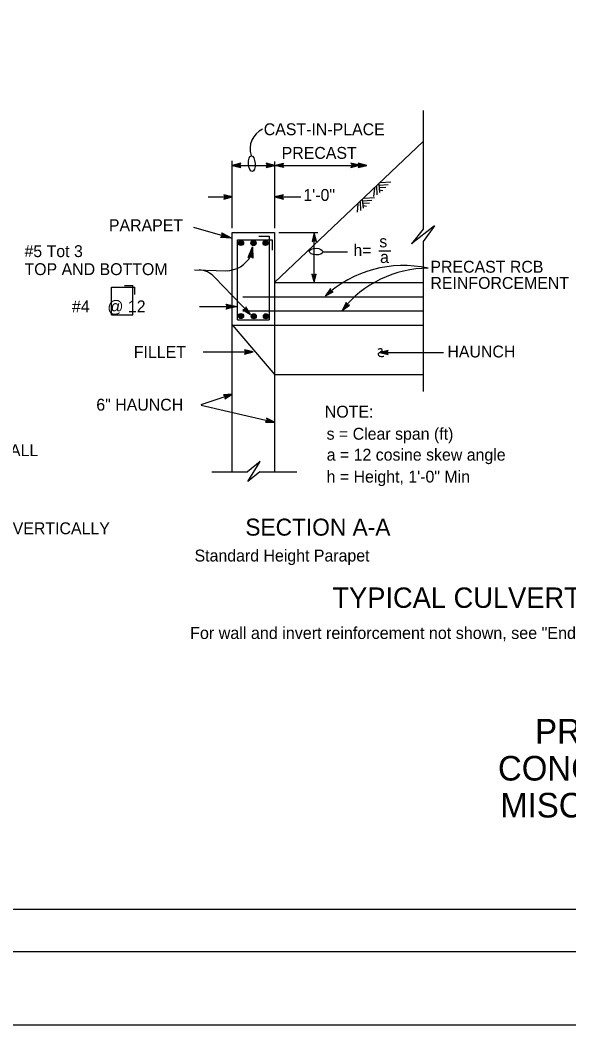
# Model space of a CAD drawing. Extents: x -894 to 866, y -472 to 714.
# Drawn here: x 85 to 409, y -472 to 119 of the extents above; entities that cross this region are included whole.
import ezdxf

# ---------------------------------------------------------------- set-up
doc = ezdxf.new("R2010")
doc.units = 0
for name, color, linetype in [('border_INSIDE-BORDER-anno', 7, 'Continuous'), ('border_PLOTTING-ELEMENTS', 7, 'Continuous'), ('border_rw_22x34_Cut_Lines', 7, 'Continuous'), ('border_SHEET', 7, 'Continuous'), ('df_CULV-BOX', 7, 'Continuous'), ('df_CULV-BOX-anno', 7, 'Continuous'), ('rd_PROFILE-OG', 7, 'Continuous'), ('str_Reinforcement-A', 7, 'Continuous'), ('str_Reinforcement-B', 7, 'Continuous')]:
    doc.layers.add(name, color=color, linetype=linetype)

msp = doc.modelspace()

# ---------------------------------------------------------------- linework, layer by layer
at = {"layer": 'border_PLOTTING-ELEMENTS'}
for points in [[(-894.04, -472.44), (865.96, -472.44), (865.96, 713.56), (-894.04, 713.56)], [(-864.04, 670.56), (835.96, 670.56), (835.96, -429.44), (-864.04, -429.44)]]:
    msp.add_lwpolyline(points, close=True, dxfattribs=at)
at = {"layer": 'border_rw_22x34_Cut_Lines'}
msp.add_lwpolyline([(-864.04, 670.56), (835.96, 670.56), (835.96, -429.44), (-864.04, -429.44)], close=True, dxfattribs=at)
at = {"layer": 'border_SHEET'}
msp.add_line((810.96, -404.44), (-814.04, -404.44), dxfattribs=at)
at = {"layer": 'df_CULV-BOX'}
for p, q in [((322.71, 65.84), (322.71, -4.13)), ((329.32, -2.09), (315.8, -12.68)), ((322.71, -4.13), (315.8, -12.68)), ((329.27, -2.1), (322.71, -11.29)), ((210.21, -6.11), (235.21, -6.11)), ((210.21, -60.53), (210.21, -6.11)), ((235.21, -6.11), (235.21, -146.99)), ((322.71, -11.29), (322.71, -99.61)), ((235.21, -35.53), (322.71, -35.53)), ((210.21, -60.53), (322.71, -60.53)), ((210.21, -146.99), (210.21, -60.53)), ((210.22, -60.47), (235.31, -89.71)), ((235.21, -89.7), (322.71, -89.7)), ((226.76, -140.78), (219.33, -146.99)), ((219.46, -152.53), (226.76, -140.78)), ((198.26, -146.99), (219.33, -146.99)), ((226.48, -146.99), (219.46, -152.53)), ((226.48, -146.99), (248.24, -146.99))]:
    msp.add_line(p, q, dxfattribs=at)
at = {"layer": 'df_CULV-BOX-anno'}
for p, q in [((210.27, -3.55), (210.27, 36.17)), ((235.28, -3.46), (235.28, 35.77)), ((210.27, 33.42), (289.52, 33.42)), ((196.05, 14.88), (210.27, 14.88)), ((235.28, 14.88), (250.64, 14.88)), ((187.44, -2.81), (210.03, -9.33)), ((203.37, -8.91), (204.6, -7.77)), ((210.03, -9.33), (203.37, -8.91)), ((203.37, -8.91), (203.37, -8.91)), ((208.57, -8.92), (203.72, -8.61)), ((207.15, -8.5), (204.01, -8.3)), ((204.6, -7.77), (204.18, -6.13)), ((204.18, -6.13), (204.18, -6.13)), ((204.18, -6.13), (210.03, -9.33)), ((204.29, -6.56), (208.59, -8.91)), ((205.71, -8.08), (204.36, -8)), ((204.43, -7.01), (207.15, -8.5)), ((204.51, -7.42), (205.71, -8.08)), ((210.03, -9.33), (210.03, -9.33)), ((237.62, -6.06), (260.57, -6.06)), ((258.43, -35.53), (258.43, -6.06)), ((219.56, -20.67), (222.25, -14.56)), ((219.99, -20.51), (221.96, -16.03)), ((220.42, -20.34), (221.67, -17.5)), ((221.67, -17.5), (221.74, -20.64)), ((221.96, -16.04), (222.07, -20.9)), ((222.25, -14.56), (222.25, -14.56)), ((222.25, -14.56), (222.41, -21.22)), ((263.71, -17.37), (278.04, -17.37)), ((296.57, -16.87), (303.72, -16.87)), ((221.16, -20.09), (219.56, -20.67)), ((219.56, -20.67), (219.56, -20.67)), ((220.83, -20.22), (221.38, -18.97)), ((222.41, -21.22), (221.16, -20.09)), ((221.38, -18.97), (221.41, -20.31)), ((222.41, -21.22), (222.41, -21.22)), ((187.99, -27.96), (207.27, -28.55)), ((199.75, -32.35), (220.97, -54.24)), ((190.93, -49.64), (213.15, -49.64)), ((207.51, -49.64), (206.64, -48.19)), ((206.64, -48.19), (206.64, -48.19)), ((206.64, -48.19), (213.15, -49.64)), ((213.15, -49.64), (206.64, -51.09)), ((206.64, -51.09), (207.51, -49.64)), ((206.64, -51.09), (206.64, -51.09)), ((206.88, -48.58), (211.65, -49.64)), ((211.64, -49.65), (206.89, -50.7)), ((210.15, -49.64), (207.09, -50.32)), ((207.13, -48.97), (210.15, -49.64)), ((207.32, -49.34), (208.65, -49.64)), ((208.65, -49.64), (207.34, -49.93)), ((213.15, -49.64), (213.15, -49.64)), ((193.14, -76.28), (222.55, -76.28)), ((297.1, -76.65), (334.66, -76.65)), ((191.89, -107.27), (210.25, -101.09)), ((191.89, -107.59), (235.12, -117.67))]:
    msp.add_line(p, q, dxfattribs=at)
for points in [[(210.27, 33.42), (215.33, 32.15), (214.49, 33.42), (215.33, 34.69), (210.27, 33.42)], [(211.17, 33.42), (214.84, 32.5), (214.23, 33.42), (214.84, 34.34), (211.17, 33.42)], [(211.92, 33.42), (214.42, 32.79), (214.01, 33.42), (214.42, 34.05), (211.92, 33.42)], [(212.54, 33.42), (214.08, 33.03), (213.83, 33.42), (214.08, 33.81), (212.54, 33.42)], [(212.58, 33.58), (213.72, 33.29), (213.63, 33.42), (213.72, 33.55), (212.58, 33.26)], [(235.28, 33.42), (230.22, 34.69), (231.06, 33.42), (230.22, 32.15), (235.28, 33.42)], [(234.38, 33.42), (230.71, 34.34), (231.32, 33.42), (230.71, 32.5), (234.38, 33.42)], [(233.63, 33.42), (231.13, 34.05), (231.54, 33.42), (231.13, 32.79), (233.63, 33.42)], [(233.01, 33.42), (231.47, 33.81), (231.72, 33.42), (231.47, 33.03), (233.01, 33.42)], [(232.97, 33.26), (231.83, 33.55), (231.92, 33.42), (231.83, 33.29), (232.97, 33.58)], [(235.28, 33.42), (240.34, 34.69), (239.5, 33.42), (240.34, 32.15), (235.28, 33.42)], [(236.18, 33.42), (239.85, 34.34), (239.24, 33.42), (239.85, 32.5), (236.18, 33.42)], [(236.93, 33.42), (239.43, 34.05), (239.02, 33.42), (239.43, 32.79), (236.93, 33.42)], [(237.55, 33.42), (239.09, 33.81), (238.84, 33.42), (239.09, 33.03), (237.55, 33.42)], [(237.59, 33.26), (238.73, 33.55), (238.64, 33.42), (238.73, 33.29), (237.59, 33.58)], [(285.2, 33.52), (280.14, 34.79), (280.98, 33.52), (280.14, 32.25), (285.2, 33.52)], [(284.3, 33.52), (280.63, 34.44), (281.24, 33.52), (280.63, 32.6), (284.3, 33.52)], [(283.55, 33.52), (281.05, 34.15), (281.46, 33.52), (281.05, 32.89), (283.55, 33.52)], [(282.93, 33.52), (281.39, 33.91), (281.64, 33.52), (281.39, 33.13), (282.93, 33.52)], [(282.89, 33.36), (281.75, 33.65), (281.84, 33.52), (281.75, 33.39), (282.89, 33.68)], [(289.52, 33.42), (284.45, 34.69), (285.29, 33.42), (284.45, 32.15), (289.52, 33.42)], [(288.62, 33.42), (284.95, 34.34), (285.56, 33.42), (284.95, 32.5), (288.62, 33.42)], [(287.86, 33.42), (285.36, 34.05), (285.78, 33.42), (285.36, 32.79), (287.86, 33.42)], [(287.24, 33.42), (285.7, 33.81), (285.96, 33.42), (285.7, 33.03), (287.24, 33.42)], [(287.2, 33.26), (286.07, 33.55), (286.15, 33.42), (286.07, 33.29), (287.2, 33.58)], [(210.27, 14.88), (205.21, 16.15), (206.05, 14.88), (205.21, 13.62), (210.27, 14.88)], [(209.37, 14.88), (205.7, 15.8), (206.31, 14.88), (205.7, 13.96), (209.37, 14.88)], [(208.62, 14.88), (206.12, 15.51), (206.53, 14.88), (206.12, 14.25), (208.62, 14.88)], [(207.99, 14.88), (206.46, 15.27), (206.71, 14.88), (206.46, 14.49), (207.99, 14.88)], [(207.95, 14.73), (206.82, 15.01), (206.91, 14.88), (206.82, 14.75), (207.95, 15.04)], [(235.28, 14.88), (240.34, 13.62), (239.5, 14.88), (240.34, 16.15), (235.28, 14.88)], [(236.18, 14.88), (239.85, 13.96), (239.24, 14.88), (239.85, 15.8), (236.18, 14.88)], [(236.93, 14.88), (239.43, 14.25), (239.02, 14.88), (239.43, 15.51), (236.93, 14.88)], [(237.55, 14.88), (239.09, 14.49), (238.84, 14.88), (239.09, 15.27), (237.55, 14.88)], [(237.59, 15.04), (238.73, 14.75), (238.64, 14.88), (238.73, 15.01), (237.59, 14.73)], [(258.52, -6.25), (257.25, -11.31), (258.52, -10.47), (259.79, -11.31), (258.52, -6.25)], [(258.52, -7.15), (257.6, -10.82), (258.52, -10.21), (259.44, -10.82), (258.52, -7.15)], [(258.52, -7.9), (257.89, -10.4), (258.52, -9.99), (259.15, -10.4), (258.52, -7.9)], [(258.52, -8.53), (258.13, -10.06), (258.52, -9.81), (258.91, -10.06), (258.52, -8.53)], [(258.68, -8.56), (258.39, -9.7), (258.52, -9.61), (258.65, -9.7), (258.36, -8.56)], [(258.43, -35.53), (259.7, -30.47), (258.43, -31.31), (257.16, -30.47), (258.43, -35.53)], [(258.43, -34.64), (259.35, -30.96), (258.43, -31.57), (257.51, -30.96), (258.43, -34.64)], [(258.43, -33.88), (259.06, -31.38), (258.43, -31.8), (257.8, -31.38), (258.43, -33.88)], [(258.43, -33.26), (258.82, -31.72), (258.43, -31.97), (258.04, -31.72), (258.43, -33.26)], [(258.27, -33.22), (258.56, -32.09), (258.43, -32.17), (258.3, -32.09), (258.59, -33.22)], [(265.14, -43.36), (269.74, -40.91), (268.27, -40.53), (268.04, -39.03), (265.14, -43.36)], [(265.8, -42.76), (269.14, -40.98), (268.07, -40.71), (267.91, -39.62), (265.8, -42.76)], [(266.36, -42.25), (268.64, -41.05), (267.91, -40.86), (267.79, -40.11), (266.36, -42.25)], [(266.75, -41.7), (267.78, -41.15), (267.63, -41.11), (267.61, -40.96), (266.96, -41.93)], [(266.82, -41.84), (268.23, -41.1), (267.78, -40.98), (267.7, -40.52), (266.82, -41.84)], [(275.07, -51.91), (279.31, -48.86), (277.8, -48.68), (277.37, -47.22), (275.07, -51.91)], [(220.97, -54.24), (218.35, -49.73), (218.03, -51.21), (216.53, -51.49), (220.97, -54.24)], [(220.34, -53.6), (218.45, -50.32), (218.21, -51.4), (217.12, -51.6), (220.34, -53.6)], [(219.82, -53.06), (218.53, -50.82), (218.37, -51.56), (217.62, -51.7), (219.82, -53.06)], [(219.38, -52.61), (218.59, -51.24), (218.49, -51.69), (218.03, -51.78), (219.38, -52.61)], [(219.24, -52.69), (218.66, -51.68), (218.62, -51.83), (218.47, -51.86), (219.47, -52.47)], [(275.65, -51.22), (278.72, -49.01), (277.63, -48.88), (277.32, -47.82), (275.65, -51.22)], [(276.14, -50.65), (278.23, -49.14), (277.48, -49.06), (277.27, -48.33), (276.14, -50.65)], [(276.45, -50.04), (277.39, -49.36), (277.24, -49.34), (277.2, -49.19), (276.69, -50.24)], [(276.54, -50.17), (277.83, -49.25), (277.37, -49.19), (277.23, -48.74), (276.54, -50.17)], [(222.55, -76.28), (217.49, -75.01), (218.33, -76.28), (217.49, -77.55), (222.55, -76.28)], [(221.65, -76.28), (217.98, -75.36), (218.6, -76.28), (217.98, -77.2), (221.65, -76.28)], [(220.9, -76.28), (218.4, -75.65), (218.82, -76.28), (218.4, -76.91), (220.9, -76.28)], [(220.28, -76.28), (218.74, -75.89), (219, -76.28), (218.74, -76.67), (220.28, -76.28)], [(220.24, -76.44), (219.11, -76.15), (219.19, -76.28), (219.11, -76.41), (220.24, -76.12)], [(297.1, -76.65), (302.16, -77.92), (301.32, -76.65), (302.16, -75.39), (297.1, -76.65)], [(298, -76.65), (301.67, -77.57), (301.06, -76.65), (301.67, -75.73), (298, -76.65)], [(298.75, -76.65), (301.25, -77.28), (300.83, -76.65), (301.25, -76.02), (298.75, -76.65)], [(299.37, -76.65), (300.91, -77.04), (300.66, -76.65), (300.91, -76.26), (299.37, -76.65)], [(299.41, -76.49), (300.54, -76.78), (300.46, -76.65), (300.54, -76.52), (299.41, -76.81)], [(210.25, -101.09), (205.05, -101.51), (206.25, -102.44), (205.86, -103.91), (210.25, -101.09)], [(209.4, -101.38), (205.63, -101.68), (206.5, -102.36), (206.22, -103.42), (209.4, -101.38)], [(208.69, -101.62), (206.12, -101.82), (206.71, -102.29), (206.52, -103.01), (208.69, -101.62)], [(208.1, -101.82), (206.52, -101.94), (206.88, -102.23), (206.76, -102.68), (208.1, -101.82)], [(208.11, -101.98), (206.94, -102.07), (207.07, -102.17), (207.03, -102.32), (208.01, -101.68)], [(235.12, -117.67), (230.48, -115.29), (231.01, -116.71), (229.9, -117.75), (235.12, -117.67)], [(234.24, -117.47), (230.88, -115.74), (231.26, -116.77), (230.46, -117.53), (234.24, -117.47)], [(233.51, -117.29), (231.22, -116.12), (231.48, -116.82), (230.93, -117.34), (233.51, -117.29)], [(232.9, -117.15), (231.49, -116.43), (231.65, -116.86), (231.32, -117.18), (232.9, -117.15)], [(232.83, -117.3), (231.79, -116.76), (231.84, -116.91), (231.73, -117.01), (232.9, -116.99)]]:
    msp.add_lwpolyline(points, dxfattribs=at)
for centre, radius, start, end in [((233.17, 43.44), 12.4, 113.83283, 199.46036), ((206.5, -11.84), 16.67, 270, 331.80019), ((190.12, -40.82), 12.82, 41.3388, 87.24013), ((310.92, -92.94), 67.48, 77.47274, 132.71908), ((325.88, -91.88), 64.82, 90.20214, 141.47573)]:
    msp.add_arc(centre, radius, start, end, dxfattribs=at)
for centre, major_axis, ratio in [((221.78, 34.49), (0.35, -4.65), 0.422004), ((259.57, -17.26), (3.98, -0.16), 0.486109)]:
    msp.add_ellipse(centre, major_axis=major_axis, ratio=ratio, dxfattribs=at)
msp.add_spline([(296.18, -74.69), (298.22, -74.59), (298.41, -75.29), (297.07, -76.58), (296.23, -77.87), (297.42, -78.91), (299.31, -78.86), (299.56, -78.81)], degree=3, dxfattribs=at)
at = {"layer": 'rd_PROFILE-OG'}
for p, q in [((235.21, -35.5), (322.71, 47.54)), ((297.56, 23.45), (303.62, 23.88)), ((293.94, 20.07), (293.52, 15.12)), ((295.25, 21.28), (295.33, 16.19)), ((296.51, 22.48), (296.97, 17.55)), ((296.7, 21.85), (302.12, 22.23)), ((296.88, 20.54), (300.75, 20.62)), ((296.91, 19.03), (299.02, 18.76)), ((285.61, 12.07), (285.69, 6.97)), ((286.86, 13.26), (287.33, 8.33)), ((287.05, 12.63), (292.47, 13.01)), ((287.91, 14.23), (293.98, 14.66)), ((284.3, 10.86), (283.88, 5.91)), ((287.23, 11.33), (291.11, 11.4)), ((287.27, 9.81), (289.37, 9.54))]:
    msp.add_line(p, q, dxfattribs=at)
at = {"layer": 'str_Reinforcement-A'}
for p, q in [((213.34, -10.28), (233.69, -10.28)), ((213.34, -57.41), (213.34, -10.28)), ((225.91, -8.09), (232.09, -8.09)), ((232.09, -8.09), (232.09, -57.41)), ((233.69, -10.28), (233.69, -16.48)), ((139.22, -54.57), (139.22, -38.29)), ((139.22, -38.29), (152.8, -38.29)), ((146.74, -37.2), (151.68, -37.2)), ((151.68, -54.57), (151.68, -37.2)), ((152.8, -42.53), (152.8, -38.29)), ((216.46, -43.87), (322.71, -43.87)), ((216.46, -52.2), (322.71, -52.2)), ((139.22, -54.57), (151.68, -54.57)), ((213.34, -57.41), (232.09, -57.41))]:
    msp.add_line(p, q, dxfattribs=at)
at = {"layer": 'str_Reinforcement-B'}
for centre, radius in [((215.39, -12.16), 1.51), ((215.39, -12.16), 1.44), ((215.39, -12.16), 1.36), ((215.39, -12.16), 1.29), ((215.39, -12.16), 1.21), ((215.39, -12.16), 1.13), ((215.39, -12.16), 1.06), ((215.39, -12.16), 0.983), ((215.39, -12.16), 0.907), ((215.39, -12.16), 0.831), ((215.39, -12.16), 0.756), ((215.39, -12.16), 0.68), ((215.39, -12.16), 0.605), ((215.39, -12.16), 0.529), ((215.39, -12.16), 0.454), ((215.39, -12.16), 0.378), ((222.78, -12.22), 1.51), ((222.78, -12.22), 1.44), ((222.78, -12.22), 1.36), ((222.78, -12.22), 1.29), ((222.78, -12.22), 1.21), ((222.78, -12.22), 1.13), ((222.78, -12.22), 1.06), ((222.78, -12.22), 0.983), ((222.78, -12.22), 0.907), ((222.78, -12.22), 0.831), ((222.78, -12.22), 0.756), ((222.78, -12.22), 0.68), ((222.78, -12.22), 0.605), ((222.78, -12.22), 0.529), ((222.78, -12.22), 0.454), ((229.9, -12.16), 1.51), ((229.9, -12.16), 1.44), ((229.9, -12.16), 1.36), ((229.9, -12.16), 1.29), ((229.9, -12.16), 1.21), ((229.9, -12.16), 1.13), ((229.9, -12.16), 1.06), ((229.9, -12.16), 0.983), ((229.9, -12.16), 0.907), ((229.9, -12.16), 0.831), ((229.9, -12.16), 0.756), ((229.9, -12.16), 0.68), ((229.9, -12.16), 0.605), ((229.9, -12.16), 0.529), ((229.9, -12.16), 0.454), ((229.9, -12.16), 0.378), ((215.39, -12.16), 0.302), ((222.78, -12.22), 0.378), ((222.78, -12.22), 0.302), ((229.9, -12.16), 0.302), ((215.39, -55.22), 1.51), ((215.39, -55.22), 1.44), ((215.39, -55.22), 1.36), ((215.39, -55.22), 1.29), ((215.39, -55.22), 1.21), ((215.39, -55.22), 1.13), ((215.39, -55.22), 1.06), ((215.39, -55.22), 0.983), ((215.39, -55.22), 0.907), ((215.39, -55.22), 0.831), ((215.39, -55.22), 0.756), ((215.39, -55.22), 0.68), ((215.39, -55.22), 0.605), ((215.39, -55.22), 0.529), ((215.39, -55.22), 0.454), ((215.39, -55.22), 0.378), ((215.39, -55.22), 0.302), ((222.91, -55.35), 1.51), ((222.91, -55.35), 1.44), ((222.91, -55.35), 1.36), ((222.91, -55.35), 1.29), ((222.91, -55.35), 1.21), ((222.91, -55.35), 1.13), ((222.91, -55.35), 1.06), ((222.91, -55.35), 0.983), ((222.91, -55.35), 0.907), ((222.91, -55.35), 0.831), ((222.91, -55.35), 0.756), ((222.91, -55.35), 0.68), ((222.91, -55.35), 0.605), ((222.91, -55.35), 0.529), ((222.91, -55.35), 0.454), ((222.91, -55.35), 0.378), ((222.91, -55.35), 0.302), ((230.1, -55.35), 1.51), ((230.1, -55.35), 1.44), ((230.1, -55.35), 1.36), ((230.1, -55.35), 1.29), ((230.1, -55.35), 1.21), ((230.1, -55.35), 1.13), ((230.1, -55.35), 1.06), ((230.1, -55.35), 0.983), ((230.1, -55.35), 0.907), ((230.1, -55.35), 0.831), ((230.1, -55.35), 0.756), ((230.1, -55.35), 0.68), ((230.1, -55.35), 0.605), ((230.1, -55.35), 0.529), ((230.1, -55.35), 0.454), ((230.1, -55.35), 0.378), ((230.1, -55.35), 0.302)]:
    msp.add_circle(centre, radius, dxfattribs=at)

# ---------------------------------------------------------------- texts
at = {"layer": 'border_INSIDE-BORDER-anno'}
for s, p in [('PRECAST REINFORCED', (388.62, -306.86)), ('CONCRETE BOX CULVERT', (366.75, -328.61)), ('MISCELLANEOUS DETAILS', (368.07, -350.36))]:
    msp.add_text(s, height=14.5, dxfattribs=at).set_placement(p)
at = {"layer": 'df_CULV-BOX-anno'}
for s, height, p in [('CAST-IN-PLACE', 7, (228.8, 51.24)), ('PRECAST', 7, (239.34, 37.33)), ('1\'-0"', 7, (252.14, 12.57)), ('PARAPET', 7, (137.61, -5.26)), ('s', 7, (296.86, -14.78)), ('#5 Tot 3', 7, (87.9, -20.51)), ('h= ', 7, (281.6, -19.94)), ('a', 7, (297.29, -23.99)), ('PRECAST RCB', 7, (326.95, -29.69)), ('TOP AND BOTTOM', 7, (87.9, -31.11)), ('REINFORCEMENT', 7, (326.95, -39.22)), ('#4    @ 12', 7, (115.88, -53.03)), ('FILLET', 7, (152.27, -79.85)), ('HAUNCH', 7, (336.95, -79.58)), ('6" HAUNCH', 7, (130.2, -110.88)), ('NOTE:  ', 7, (264.79, -114.97)), ('s = Clear span (ft)', 7, (265.83, -128)), ('WINGWALL', 7, (45.03, -137.67)), ('a = 12 cosine skew angle', 7, (265.87, -140.31)), ('h = Height, 1\'-0" Min', 7, (265.81, -153.22)), ('#4   @ 12 VERTICALLY', 7, (37.62, -183.62)), ('SECTION A-A', 10, (217.97, -184.45)), ('Standard Height Parapet', 7, (188.06, -199.68)), ('TYPICAL CULVERT END DETAILS', 12, (269.27, -226.97)), ('For wall and invert reinforcement not shown, see "End Elevation" detail.', 7.0866, (185.44, -245.28))]:
    msp.add_text(s, height=height, dxfattribs=at).set_placement(p)

doc.saveas('drawing.dxf')
